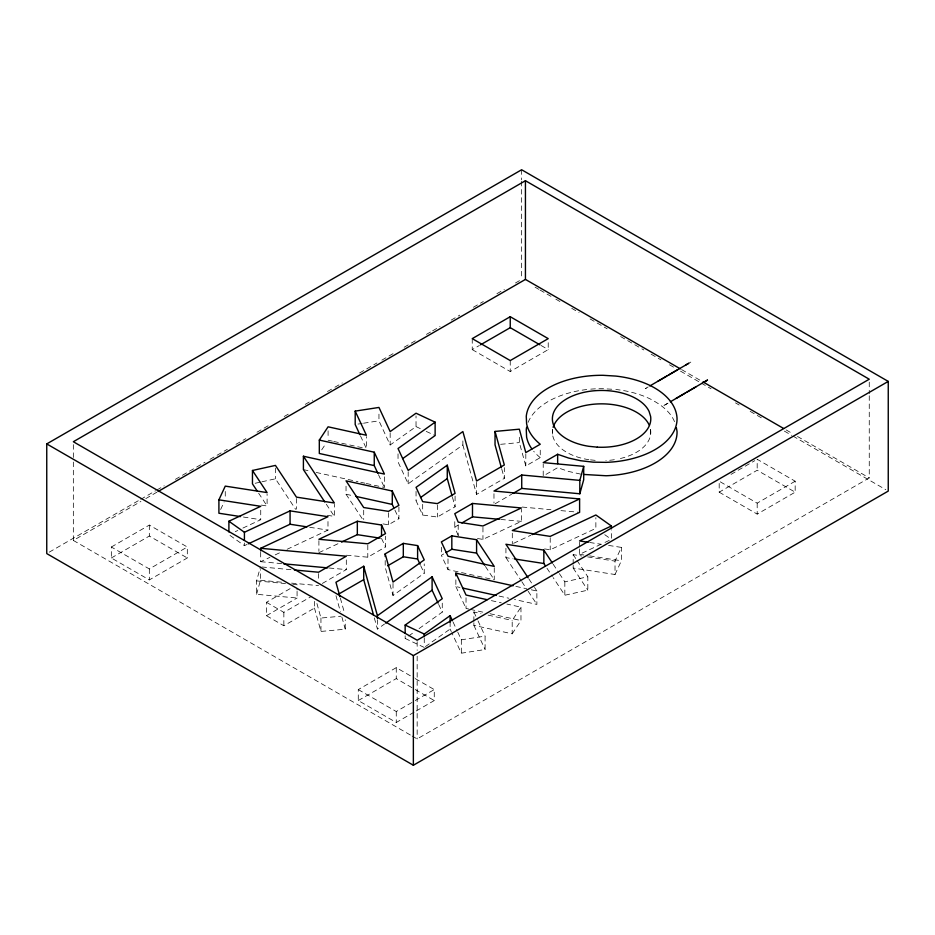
<?xml version="1.0" encoding="UTF-8"?>
<svg xmlns="http://www.w3.org/2000/svg" width="935" height="935" viewBox="0 0 935 935"><rect width="100%" height="100%" fill="white"/><g stroke="black" fill="none" stroke-linecap="round" stroke-linejoin="round"><path stroke-width="0.7" stroke-dasharray="4.67 3.51" d="M297.073 591.329L297.073 598.026L256.587 594.286L256.587 580.892L260.468 566.855M256.587 594.286L260.468 580.249L260.468 569.544M220.637 509.493L224.108 502.013M573.178 565.371L573.178 568.048L615.02 574.511L615.02 561.117L621.378 547.396L608.404 545.397M615.02 574.511L621.378 560.79L621.378 547.396M321.698 449.864L325.696 443.833M473.881 622.698L473.881 625.375L512.193 633.825L512.193 620.431L520.97 607.166L506.887 604.057M512.193 633.825L520.97 620.548L520.97 607.166M378.955 414.135L378.955 420.832L390.164 444.978L416.028 426.605L416.028 415.888M462.872 440.934L462.872 444.955L408.186 483.816L398.029 461.925L400.344 460.277M455.088 496.076L455.088 506.793L437.37 517.02L422.678 515.045L416.052 500.751L418.307 499.15M385.197 560.544L385.197 567.241L393.016 595.466L424.233 573.272L424.233 563.899M374.316 617.906L377.413 629.08L384.542 624.007M424.256 647.429L405.159 638.465L407.485 636.817M408.642 635.999L413.282 632.703M419.079 628.589L442.255 612.109L442.255 601.392M425.437 646.588L450.121 629.056L450.121 622.359M648.177 386.938L645.244 388.691L649.65 386.073M49.228 552.164L139.502 500.038M140.741 499.325L155.584 490.758M156.811 490.045L164.233 485.768M175.371 479.339L205.045 462.206M209.989 459.342L227.31 449.349M235.959 444.347L245.858 438.644M256.985 432.215L268.111 425.787M284.193 416.507L290.376 412.931M305.219 404.364L312.641 400.087M327.472 391.52L333.666 387.943M334.894 387.23L342.315 382.953M359.636 372.948L376.945 362.955M381.889 360.104L395.493 352.25M404.154 347.247L417.758 339.393M426.407 334.391L431.362 331.539M432.601 330.826L440.011 326.537M451.149 320.121L459.798 315.118M473.402 307.264L483.301 301.549M496.906 293.695L504.327 289.418M515.454 282.989L520.398 280.126M73.339 462.054L73.339 540.43L140.916 501.417M145.825 498.589L156.881 492.196M111.335 547.01L149.331 525.073L187.316 547.01L187.316 557.973L149.331 579.91L111.335 557.973L111.335 547.01L149.331 568.947L187.316 547.01M111.335 557.973L149.331 536.047L187.316 557.973M472.245 338.634L472.245 349.608L479.375 345.494M472.245 349.608L510.241 371.546L548.226 349.608L548.226 341.38M383.023 523.916L388.457 524.757L398.918 518.726L398.918 506.676M314.476 601.369L314.476 608.066L283.854 625.749L266.452 615.697L266.452 602.304L290.949 588.162M266.452 615.697L297.073 598.026M322.341 583.44L346.312 569.59L346.312 558.885M346.464 555.226L367.794 557.19L385.512 546.963L385.512 536.246M462.872 444.955L476.569 494.393L504.327 478.369L504.327 467.652M519.334 437.229L519.334 442.582L525.809 465.969L540.243 457.624L540.243 446.918M266.452 602.304L283.854 612.355L312.021 596.086M458.127 535.381L454.772 527.071L458.314 525.026M495.234 503.708L511.632 494.241M494.253 567.744L494.253 579.805L448.005 569.602L441.367 555.308L443.693 553.964M414.076 712.201L396.265 722.486L358.28 700.549L358.28 689.586L396.265 667.648L414.076 677.933M731.065 474.361L754.802 460.651M358.28 700.549L396.265 678.611L414.076 688.896M795.171 481.209L757.186 503.147L719.19 481.209L719.19 492.172L757.186 470.247L795.171 492.172L795.171 481.209L757.186 459.272L757.186 470.247M358.28 689.586L396.265 711.512L414.076 701.238M415.257 700.549L434.261 689.586L434.261 700.549L415.257 711.512M719.19 492.172L757.186 514.11L795.171 492.172M412.125 736.02L417.162 738.93L869.258 477.914L869.258 395.178M667.976 403.184L662.892 406.106L667.532 403.441M688.511 363.411L690.825 362.079M235.269 531.653L237.817 530.461M242.913 528.065L260.736 519.708L260.736 508.991M230.01 535.428L244.421 545.666L247.027 544.439M260.678 552.304L260.678 561.69L269.923 557.353M275.206 554.876L281.797 551.779M287.08 549.301L327.986 530.11L327.986 519.404M318.905 552.678L338.856 543.317M477.446 538.525L482.951 539.378L521.379 521.356L521.379 509.306M513.619 543.305L530.764 535.252M544.591 548.915L550.212 549.78L595.864 528.368L595.864 517.651M579.548 548.962L579.548 554.326L603.741 542.978M605.015 542.382L611.385 539.39L611.385 530.016M255.173 483.278L260.573 482.086M261.929 481.782L275.451 478.802L295.647 509.33M559.387 573.611L564.833 581.839L587.823 576.766L587.823 590.16L564.833 595.233L553.169 577.608M357.988 424.081L362.184 423.426M363.575 423.204L378.955 420.832M457.788 632.177L461.329 639.809L485.09 636.127L485.09 649.521L461.329 653.203L451.885 632.866M500.634 444.312L519.334 442.582M316.93 603.507L320.95 618.047L341.053 616.2M314.476 608.066L320.95 631.441L345.249 629.197L345.249 619.823M611.759 389.229L603.075 388.703A75.454 43.559 0 0 0 590.277 389.182M522.221 507.05L550.937 509.704M560.977 510.627L578.169 512.216M500.739 519.451L521.379 521.356M260.678 561.69L282.171 563.665M329.249 568.012L346.312 569.59M261.87 566.984L291.533 569.731M260.468 580.249L283.001 582.33M291.533 583.124L318.555 585.626M256.587 580.892L285.502 583.557M292.737 584.223L297.073 584.632L297.073 589.985M590.511 459.868L595.946 460.429M589.646 542.487L601.193 544.275M261.332 505.099L267.094 505.987L267.094 493.937M327.343 515.302L334.356 516.389L334.356 504.339M579.548 554.326L583.884 554.993M589.646 555.881L621.378 560.79M573.178 564.027L573.178 554.654L581.839 555.986M587.612 556.886L615.02 561.117M243.427 517.032L260.736 519.708M309.73 527.293L327.986 530.11M505.928 548.261L505.928 557.646L512.941 558.721M328.091 440.21L332.346 441.145M333.76 441.46L364.977 448.344M303.408 469.615L310.514 471.193M316.194 472.444L357.988 481.665M360.77 482.273L364.942 483.196M366.333 483.5L384.425 487.486L384.425 475.436M346.032 486.188L346.032 494.229L353.044 495.772M515.886 586.385L525.68 588.547M531.279 589.786L536.877 591.014L536.877 604.407L514.484 599.475M455.859 579.84L455.859 586.537L459.95 587.449M499.091 596.074L508.885 598.236M491.389 600.632L501.253 602.806M455.859 586.537L466.027 608.428L468.844 609.059M470.247 609.363L484.342 612.472M489.975 613.711L520.97 620.548M473.881 621.354L473.881 611.981L480.976 613.547M488.07 615.113L512.193 620.431M580.647 474.115L568.667 471.462L557.646 467.675L543.212 476.008L543.212 463.959M416.028 426.605L421.112 428.99M426.208 431.386L435.126 435.558M681.603 369.582L701.753 381.211M786.136 429.925L792.436 433.571M797.473 436.47L869.258 477.914M535.077 287.174L538.747 289.301M539.962 290.002L550.96 296.348M555.857 299.177L560.743 301.993M571.741 308.34L579.069 312.582M590.067 318.928L607.177 328.804M620.618 336.565L643.841 349.97M651.169 354.201L660.952 359.846M669.507 364.79L674.392 367.607M680.505 371.137L700.058 382.427M701.273 383.128L711.056 388.773M735.494 402.892L739.164 405.007M750.162 411.353L763.603 419.114M784.371 431.105L791.711 435.348M792.927 436.049L885.807 489.671M541.108 345.494L548.226 349.608M415.257 678.611L434.261 689.586M415.257 689.586L434.261 700.549M73.339 540.43L410.862 735.296M604.735 534.668L611.385 539.39M573.178 554.654L576.264 559.305M577.035 560.474L587.823 576.766M573.178 568.048L587.823 590.16M553.169 564.214L558.616 572.442M546.952 568.211L552.398 576.428M528.953 579.045L533.71 586.233M534.504 587.425L536.877 591.014M505.928 557.646L521.04 580.471M521.823 581.675L527.375 590.055M528.158 591.247L536.877 604.407M485.417 566.446L494.253 579.805M346.032 494.229L362.897 519.72M326.327 504.257L334.356 516.389M258.633 493.177L267.094 505.987M674.532 421.662C670.103 411.038 660.075 404.13 650.222 398.953A75.454 43.559 0 0 0 615.826 389.474M473.881 611.981L477.423 619.613M478.019 620.875L485.09 636.127M473.881 625.375L485.09 649.521M453.066 622.009L457.203 630.915M360.501 435.944L366.403 448.66L366.403 436.598M378.441 474.618L384.425 487.486M394.909 510.101L398.918 518.726M420.656 565.57L424.233 573.272M438.667 604.384L442.255 612.109M450.121 629.056L451.301 631.592M381.538 538.396L385.512 546.963M501.756 469.089L504.327 478.369M452.458 497.303L455.088 506.793M340.352 598.131L344.536 613.231M335.957 595.665L340.352 611.525M341.906 617.147L345.249 629.197M869.258 382.123L869.258 393.728M757.186 503.147L757.186 514.11M650.608 429.375L650.608 434.74M579.548 542.265L579.548 547.63M564.833 581.839L564.833 595.233M552.562 429.375L552.562 434.74M550.212 537.73L550.212 549.78M525.809 453.907L525.809 465.969M521.636 169.749L521.636 179.847M521.636 181.297L521.636 277.976M512.298 533.207L512.298 543.913M510.241 360.571L510.241 371.546M493.972 493.727L493.972 503.1M482.951 527.328L482.951 539.378M476.569 482.343L476.569 494.393M466.027 597.722L466.027 608.428M461.329 639.809L461.329 653.203M458.197 524.839L458.197 535.545M454.772 521.707L454.772 527.071M448.005 558.885L448.005 569.602M441.367 547.267L441.367 555.308M437.37 504.97L437.37 517.02M424.256 638.056L424.256 646.085M422.678 504.339L422.678 515.045M417.162 641.679L417.162 650.386M417.162 656.195L417.162 738.93M416.052 491.378L416.052 500.751M408.186 471.754L408.186 483.816M405.159 635.788L405.159 638.465M398.029 453.884L398.029 461.925M396.265 667.648L396.265 678.611M396.265 711.512L396.265 722.486M393.016 583.405L393.016 595.466M390.164 432.928L390.164 444.978M388.457 512.707L388.457 524.757M377.413 619.706L377.413 629.08M367.794 545.14L367.794 557.19M363.703 510.218L363.703 519.591M328.091 430.836L328.091 438.866M320.95 618.047L320.95 631.441M318.905 540.629L318.905 551.334M318.555 573.564L318.555 580.261M296.442 498.472L296.442 509.189M283.854 612.355L283.854 625.749M275.451 468.084L275.451 478.802M244.421 542.99L244.421 545.666M225.265 491.483L225.265 499.512M149.331 525.073L149.331 536.047M149.331 568.947L149.331 579.91M73.339 444.628L73.339 460.593M540.243 457.624A75.454 43.559 0 0 1 533.698 451.266M528.111 422.363A75.454 43.559 0 0 1 587.472 389.463M650.608 429.784A49.204 28.412 0 0 1 617.065 459.225M614.33 459.704A49.204 28.412 0 0 1 605.88 460.558M588.851 459.704A49.204 28.412 0 0 1 552.562 429.784"/><path stroke-width="1.4" d="M512.894 493.516L521.73 488.409L579.817 493.774L579.817 480.38L583.697 466.355L543.212 462.615L557.646 454.281L568.667 458.068L580.647 460.721L593.222 462.159L606.044 462.358A75.454 43.559 0 0 0 677.033 418.003C676.005 402.716 663.032 391.917 650.222 385.559A75.454 43.559 0 0 0 615.826 376.08L603.075 375.309A75.454 43.559 0 0 0 526.265 416.297L526.604 423.695A75.454 43.559 0 0 0 540.255 444.23L525.809 452.575L519.334 429.188L495.036 431.432L495.036 444.826L501.394 467.769M579.817 493.774L583.697 479.748L583.697 466.355M240.54 516.587L218.907 513.233L218.907 499.839L225.265 486.118L267.094 492.593L252.462 470.48L275.451 465.408L296.442 497.128L334.356 502.995L303.408 456.233L384.425 474.092L374.257 452.201L319.314 440.081L319.314 453.475L374.257 465.595L377.845 473.32M319.314 440.081L328.091 426.816L366.403 435.266L355.195 411.119L378.955 407.438L390.164 431.584L416.028 413.212L435.126 422.164L435.126 435.558L402.669 458.629M435.126 422.164L398.029 448.531L408.186 470.422L462.872 431.561L476.569 480.999L504.327 464.975L495.036 431.432M447.269 465.174L416.052 487.357L422.678 501.651L437.37 503.626L455.088 493.399L447.269 465.174L447.269 478.568L452.084 495.959M420.563 497.549L447.269 478.568M377.413 618.362L377.413 615.686L432.099 576.825L442.255 598.716L405.159 625.071L405.159 633.112M385.734 623.166L432.099 590.219L432.099 576.825M424.256 636.712L424.256 634.035L450.121 615.662L452.482 620.746M677.641 369.722L668.642 374.982M676.075 398.462L685.098 393.191M707.491 380.077L670.348 401.793M666.725 376.104L657.702 381.375M686.968 392.092L696.014 386.809M704.09 382.099L707.374 380.148M650.222 385.734L688.511 363.411M46.75 443.915L521.636 169.749L888.25 381.41L888.25 491.085L413.363 765.251L46.75 553.59L46.75 443.915L413.363 655.587L888.25 381.41M525.435 180.712L73.339 441.729L417.162 640.23L869.258 379.213L525.435 180.712L525.435 279.413L158.108 491.494M510.241 316.708L472.245 338.634L510.241 360.571L548.226 338.634L510.241 316.708L510.241 327.671L539.916 344.805M480.555 344.805L510.241 327.671M377.413 615.686L363.715 566.248L335.957 582.271L339.966 596.729M385.197 553.847L403.312 543.375L417.606 545.596L424.233 559.89L393.016 582.073L385.197 553.847L385.197 556.524M472.491 503.451L454.772 513.677L458.197 522.151L482.951 525.984L521.379 507.962L472.491 503.451L472.491 516.845L461.855 522.981M579.817 480.38L521.73 475.015L493.972 491.039L579.606 498.951L579.606 512.345L532.085 534.633M338.482 594.204L363.715 579.642L363.715 566.248M387.616 565.839L403.312 556.769L417.606 558.99L420.06 564.284M451.827 535.872L441.367 541.914L448.005 556.208L494.253 566.411L476.581 539.705L451.827 535.872L451.827 549.266L446.018 552.62M685.717 365.012L688.779 363.248M228.9 531.957L228.9 521.239L260.736 506.314L218.907 499.839M228.9 521.239L244.421 532.272L290.072 510.861L327.986 516.716L260.678 548.296L260.678 550.972M248.336 543.831L290.072 524.243L306.925 526.861M357.334 521.262L318.905 539.285L367.794 543.796L385.512 533.569L381.538 525.002L357.334 521.262L357.334 534.656L341.497 542.078M579.606 498.951L512.298 530.531L550.212 536.386L595.864 514.975L611.385 525.996L611.385 528.684M611.385 525.996L579.548 540.933L588.208 542.265M472.491 516.845L499.302 519.311M260.678 548.296L346.312 556.196L318.555 572.232L294.373 569.988M283.609 563.805L327.823 567.884M583.44 474.431L606.044 475.751A75.454 43.559 0 0 0 677.033 431.397L676.379 427.798M552.398 563.034L543.843 550.107L505.928 544.252L528.158 577.853M357.334 534.656L380.113 538.174M451.827 549.266L476.581 553.099L484.61 565.243M514.355 558.943L543.843 563.501L545.397 565.85M392.279 491.039L346.032 480.835L363.703 507.541L388.457 511.363L398.918 505.332L392.279 491.039L392.279 504.433L393.857 507.834M355.849 496.392L392.279 504.433M455.859 575.831L455.859 573.143L513.093 585.766M462.685 588.045L496.298 595.466M487.158 599.697L466.027 595.034L455.859 573.143M405.159 625.071L424.256 634.035M525.435 279.413L680.341 368.858M703.015 381.936L783.612 428.475M324.796 501.931L303.408 469.615L303.408 456.233M257.09 490.852L252.462 483.874L252.462 470.48M359.905 434.682L355.195 424.513L355.195 411.119M432.099 590.219L438.071 603.098M649.171 425.074L649.124 424.911A49.216 28.412 0 0 0 599.44 403.873A49.216 28.412 0 0 0 553.123 427.33M363.715 579.642L373.544 615.113M557.646 454.281L557.646 463.655M543.843 550.107L543.843 563.501M521.73 475.015L521.73 488.409M476.581 539.705L476.581 553.099M450.121 615.662L450.121 622.359M417.606 545.596L417.606 558.99M413.363 655.587L413.363 765.251M403.312 543.375L403.312 556.769M381.538 525.002L381.538 535.72M374.257 452.201L374.257 465.595M290.072 510.861L290.072 524.243M244.421 532.272L244.421 540.301M531.933 449.01A75.454 43.559 0 0 1 526.604 437.089L526.265 429.691A75.454 43.559 0 0 1 526.639 427.225M597.301 447.164L588.851 446.311A49.204 28.412 0 0 1 566.797 398.777A49.204 28.412 0 0 1 649.124 411.517L650.608 416.391A49.204 28.412 0 0 1 597.301 447.164"/></g></svg>
